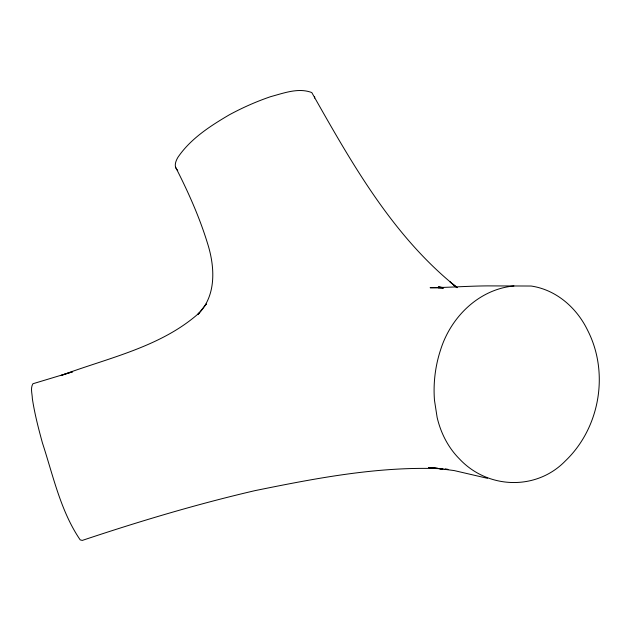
<?xml version="1.0" encoding="UTF-8"?>
<svg xmlns="http://www.w3.org/2000/svg" width="631" height="631" viewBox="0 0 631 631"><rect width="100%" height="100%" fill="white"/><g stroke="black" fill="none" stroke-linecap="round" stroke-linejoin="round"><path stroke-width="0.95" d="M443.12 468.959L428.717 467.539L441.266 468.738C378.584 466.12 316.194 478.195 255.019 490.626C196.604 504.193 139.12 521.411 82.267 540.42L80.184 539.868C60.552 511.078 53.178 475.703 42.443 442.97C38.444 428.378 34.642 413.699 32.362 398.729C32.268 393.847 30.193 388.239 32.922 383.751L72.636 371.769L60.702 375.619C107.956 357.88 161.008 347.231 199.546 312.653L197.787 314.538C216.804 295.821 214.966 266.605 207.449 243.116C199.372 216.851 188.077 191.643 175.592 167.207M197.787 314.538L206.29 304.039L204.365 306.374M513.934 285.961C478.819 289.258 450.779 317.109 440.58 349.874A108.067 89.618 -82.7 0 0 434.483 400.346L437.149 417.501A88.861 74.158 -82.3 0 0 459.439 458.895C487.613 489.128 536.279 490.965 565.392 460.898C599.939 427.905 609.459 372.653 587.532 330.116C576.71 307.778 556.203 289.724 531.16 286.032C516.742 285.969 502.323 285.961 487.905 285.89C468.628 286.001 449.39 287.484 430.121 287.728L443.238 287.878M443.656 287.815L438.08 287.681L443.396 287.831M445.076 469.148L448.002 469.425L445.123 469.141M428.717 467.539L442.228 468.865M443.167 287.507L438.364 286.845L442.923 287.744M437.275 468.391L454.154 470.568L487.432 478.298M450.203 282.033L457.112 287.697M450.234 282.065L456.883 287.57M456.876 287.397C392.506 235.899 351.688 163.043 311.785 92.552C298.36 87.449 283.816 93.12 270.683 96.646C256.383 101.52 242.549 107.656 229.258 114.85C210.123 126.097 190.554 138.702 177.887 157.379A71.24 20.76 -27.7 0 0 177.729 170.315M314.609 96.448L314.656 98.097"/></g></svg>
